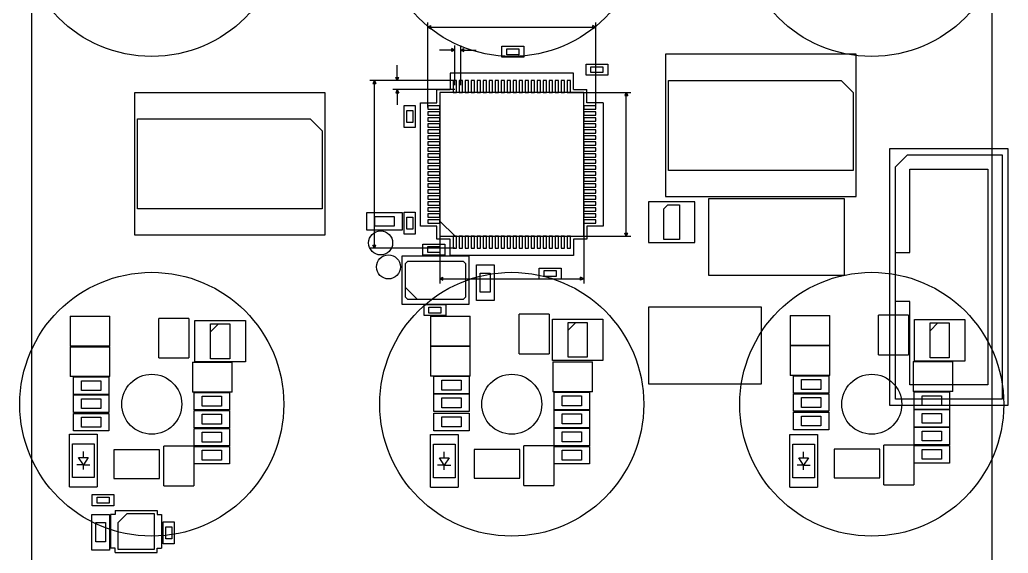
# Model space of a CAD drawing. Header units: metres. Extents: x 69 to 151, y -171 to -29.
# Drawn here: x 69 to 151.4, y -132.4 to -87.9 of the extents above; entities that cross this region are included whole.
import ezdxf

# ---------------------------------------------------------------- set-up
doc = ezdxf.new("R2010")
doc.units = ezdxf.units.M

msp = doc.modelspace()

# ---------------------------------------------------------------- linework, layer by layer
at = {"layer": 'BFab', "color": 6}
for centre, radius in [((80, -80), 11), ((110, -80), 11), ((140, -80), 11), ((80, -120), 11), ((110, -120), 11), ((140, -120), 11), ((80, -120), 2.5), ((110, -120), 2.5), ((140, -120), 2.5)]:
    msp.add_circle(centre, radius, dxfattribs=at)
at = {"layer": 'Cmts', "color": 1}
for p, q in [((103.0023, -95.25), (103.0023, -88.1763)), ((103.0023, -88.5573), (103.2563, -88.4303)), ((103.0023, -88.5573), (116.9977, -88.5573)), ((103.0023, -88.5573), (103.2563, -88.6843)), ((103.2563, -88.6843), (103.2563, -88.4303)), ((116.9977, -88.5573), (116.7437, -88.4303)), ((116.7437, -88.6843), (116.7437, -88.4303)), ((116.9977, -88.5573), (116.7437, -88.6843)), ((116.9977, -95.25), (116.9977, -88.1763)), ((105.25, -90.4623), (103.98, -90.4623)), ((105.25, -90.4623), (104.996, -90.3353)), ((104.996, -90.5893), (104.996, -90.3353)), ((105.25, -90.4623), (104.996, -90.5893)), ((105.25, -93.3833), (105.25, -90.0813)), ((105.75, -93.3833), (105.75, -90.0813)), ((105.75, -90.4623), (106.004, -90.3353)), ((105.75, -90.4623), (106.004, -90.5893)), ((105.75, -90.4623), (107.02, -90.4623)), ((106.004, -90.5893), (106.004, -90.3353)), ((100.4623, -93.0023), (100.4623, -91.7323)), ((105.25, -93.0023), (98.1763, -93.0023)), ((98.5573, -93.0023), (98.4303, -93.2563)), ((98.5573, -106.9977), (98.5573, -93.0023)), ((98.5573, -93.0023), (98.6843, -93.2563)), ((105.25, -93.0023), (100.0813, -93.0023)), ((100.4623, -93.0023), (100.3353, -92.7483)), ((100.3353, -92.7483), (100.5893, -92.7483)), ((100.4623, -93.0023), (100.5893, -92.7483)), ((98.4303, -93.2563), (98.6843, -93.2563)), ((105.25, -93.7643), (100.0813, -93.7643)), ((100.4623, -93.7643), (100.3353, -94.0183)), ((100.4623, -93.7643), (100.4623, -95.0343)), ((100.4623, -93.7643), (100.5893, -94.0183)), ((100.3353, -94.0183), (100.5893, -94.0183)), ((114.75, -94.0056), (119.9187, -94.0056)), ((119.5377, -94.0056), (119.4107, -94.2596)), ((119.4107, -94.2596), (119.6647, -94.2596)), ((119.5377, -105.9944), (119.5377, -94.0056)), ((119.5377, -94.0056), (119.6647, -94.2596)), ((104.0056, -104.75), (104.0056, -109.9187)), ((115.9944, -104.75), (115.9944, -109.9187)), ((114.75, -105.9944), (119.9187, -105.9944)), ((119.4107, -105.7404), (119.6647, -105.7404)), ((119.5377, -105.9944), (119.4107, -105.7404)), ((119.5377, -105.9944), (119.6647, -105.7404)), ((105.25, -106.9977), (98.1763, -106.9977)), ((98.4303, -106.7437), (98.6843, -106.7437)), ((98.5573, -106.9977), (98.4303, -106.7437)), ((98.5573, -106.9977), (98.6843, -106.7437)), ((104.0056, -109.5377), (104.2596, -109.4107)), ((104.0056, -109.5377), (104.2596, -109.6647)), ((104.0056, -109.5377), (115.9944, -109.5377)), ((104.2596, -109.6647), (104.2596, -109.4107)), ((115.7404, -109.6647), (115.7404, -109.4107)), ((115.9944, -109.5377), (115.7404, -109.4107)), ((115.9944, -109.5377), (115.7404, -109.6647))]:
    msp.add_line(p, q, dxfattribs=at)
at = {"layer": 'Edge', "color": 2}
for p, q in [((70, -169), (70, -31.0071)), ((150, -31.01), (150, -168.99))]:
    msp.add_line(p, q, dxfattribs=at)
at = {"layer": 'FCrtYd', "color": 7}
for p, q in [((109.18, -91.06), (109.18, -90.14)), ((109.18, -90.14), (111, -90.14)), ((111, -90.14), (111, -91.06)), ((111, -91.06), (109.18, -91.06)), ((138.7, -90.82), (122.8, -90.82)), ((122.8, -90.82), (122.8, -102.68)), ((138.7, -102.68), (138.7, -90.82)), ((116.19, -92.56), (116.19, -91.64)), ((116.19, -91.64), (118.01, -91.64)), ((118.01, -91.64), (118.01, -92.56)), ((115.1437, -92.3927), (104.8563, -92.3927)), ((104.8563, -92.3927), (104.8563, -93.7516)), ((115.1437, -93.7516), (115.1437, -92.3927)), ((118.01, -92.56), (116.19, -92.56)), ((103.7516, -93.7516), (104.8563, -93.7516)), ((103.7516, -94.8563), (103.7516, -93.7516)), ((115.1437, -93.7516), (116.2484, -93.7516)), ((116.2484, -94.8563), (116.2484, -93.7516)), ((78.55, -94.02), (78.55, -105.88)), ((94.45, -94.02), (78.55, -94.02)), ((94.45, -105.88), (94.45, -94.02)), ((101.04, -95.09), (101.96, -95.09)), ((101.04, -96.91), (101.04, -95.09)), ((101.96, -95.09), (101.96, -96.91)), ((102.3927, -94.8563), (103.7516, -94.8563)), ((102.3927, -105.1437), (102.3927, -94.8563)), ((117.6073, -94.8563), (116.2484, -94.8563)), ((117.6073, -94.8563), (117.6073, -105.1437)), ((101.96, -96.91), (101.04, -96.91)), ((141.4725, -98.71), (141.4725, -120.07)), ((151.3725, -98.71), (141.4725, -98.71)), ((151.3725, -120.07), (151.3725, -98.71)), ((122.8, -102.68), (138.7, -102.68)), ((126.385, -102.875), (126.385, -109.225)), ((137.715, -102.875), (126.385, -102.875)), ((137.715, -109.225), (137.715, -102.875)), ((125.245, -103.125), (121.405, -103.125)), ((121.405, -103.125), (121.405, -106.525)), ((125.245, -106.525), (125.245, -103.125)), ((97.92, -104.02), (100.88, -104.02)), ((97.92, -105.48), (97.92, -104.02)), ((100.88, -104.02), (100.88, -105.48)), ((101.04, -103.99), (101.96, -103.99)), ((101.04, -105.81), (101.04, -103.99)), ((101.96, -103.99), (101.96, -105.81)), ((103.7516, -105.1437), (102.3927, -105.1437)), ((103.7516, -106.2484), (103.7516, -105.1437)), ((117.6073, -105.1437), (116.2484, -105.1437)), ((116.2484, -105.1437), (116.2484, -106.2484)), ((78.55, -105.88), (94.45, -105.88)), ((100.88, -105.48), (97.92, -105.48)), ((101.96, -105.81), (101.04, -105.81)), ((104.8563, -106.2484), (103.7516, -106.2484)), ((104.8563, -107.6073), (104.8563, -106.2484)), ((115.1437, -106.2484), (115.1437, -107.6073)), ((116.2484, -106.2484), (115.1437, -106.2484)), ((102.59, -107.56), (102.59, -106.64)), ((102.59, -106.64), (104.41, -106.64)), ((104.41, -106.64), (104.41, -107.56)), ((121.405, -106.525), (125.245, -106.525)), ((100.85, -107.6625), (100.85, -111.6625)), ((106.45, -107.6625), (100.85, -107.6625)), ((104.41, -107.56), (102.59, -107.56)), ((115.1437, -107.6073), (104.8563, -107.6073)), ((106.45, -111.6625), (106.45, -107.6625)), ((107.06, -108.38), (108.52, -108.38)), ((107.06, -111.34), (107.06, -108.38)), ((108.52, -108.38), (108.52, -111.34)), ((112.29, -109.56), (112.29, -108.64)), ((112.29, -108.64), (114.11, -108.64)), ((114.11, -108.64), (114.11, -109.56)), ((126.385, -109.225), (137.715, -109.225)), ((114.11, -109.56), (112.29, -109.56)), ((100.85, -111.6625), (106.45, -111.6625)), ((102.69, -111.69), (104.51, -111.69)), ((102.69, -112.61), (102.69, -111.69)), ((104.51, -111.69), (104.51, -112.61)), ((108.52, -111.34), (107.06, -111.34)), ((130.8, -111.91), (121.4, -111.91)), ((121.4, -111.91), (121.4, -118.31)), ((130.8, -118.31), (130.8, -111.91)), ((73.2, -112.65), (76.5, -112.65)), ((73.2, -112.65), (73.2, -115.15)), ((76.5, -115.15), (76.5, -112.65)), ((80.58, -116.14), (80.58, -112.84)), ((83.08, -112.84), (80.58, -112.84)), ((83.08, -112.84), (83.08, -116.14)), ((104.51, -112.61), (102.69, -112.61)), ((103.225, -112.65), (106.525, -112.65)), ((103.225, -112.65), (103.225, -115.15)), ((106.525, -115.15), (106.525, -112.65)), ((110.61, -115.785), (110.61, -112.485)), ((113.11, -112.485), (110.61, -112.485)), ((113.11, -112.485), (113.11, -115.785)), ((133.2, -112.6), (136.5, -112.6)), ((133.2, -112.6), (133.2, -115.1)), ((136.5, -115.1), (136.5, -112.6)), ((140.56, -115.88), (140.56, -112.58)), ((143.06, -112.58), (140.56, -112.58)), ((143.06, -112.58), (143.06, -115.88)), ((83.6, -116.475), (83.6, -113.025)), ((83.6, -113.025), (87.8, -113.025)), ((87.8, -113.025), (87.8, -116.475)), ((113.39, -116.345), (113.39, -112.895)), ((113.39, -112.895), (117.59, -112.895)), ((117.59, -112.895), (117.59, -116.345)), ((143.56, -116.395), (143.56, -112.945)), ((143.56, -112.945), (147.76, -112.945)), ((147.76, -112.945), (147.76, -116.395)), ((76.5, -115.15), (73.2, -115.15)), ((73.2, -115.2), (76.5, -115.2)), ((73.2, -115.2), (73.2, -117.7)), ((76.5, -117.7), (76.5, -115.2)), ((106.525, -115.15), (103.225, -115.15)), ((103.225, -115.15), (103.225, -117.65)), ((103.225, -115.15), (106.525, -115.15)), ((106.525, -117.65), (106.525, -115.15)), ((133.2, -115.1), (133.2, -117.6)), ((133.2, -115.1), (136.5, -115.1)), ((136.5, -115.1), (133.2, -115.1)), ((136.5, -117.6), (136.5, -115.1)), ((80.58, -116.14), (83.08, -116.14)), ((110.61, -115.785), (113.11, -115.785)), ((140.56, -115.88), (143.06, -115.88)), ((83.4, -116.5), (86.7, -116.5)), ((83.4, -116.5), (83.4, -119)), ((87.8, -116.475), (83.6, -116.475)), ((86.7, -119), (86.7, -116.5)), ((117.59, -116.345), (113.39, -116.345)), ((113.425, -116.475), (113.425, -118.975)), ((113.425, -116.475), (116.725, -116.475)), ((116.725, -118.975), (116.725, -116.475)), ((143.45, -116.425), (143.45, -118.925)), ((143.45, -116.425), (146.75, -116.425)), ((147.76, -116.395), (143.56, -116.395)), ((146.75, -118.925), (146.75, -116.425)), ((76.5, -117.7), (73.2, -117.7)), ((73.47, -119.18), (73.47, -117.72)), ((73.47, -117.72), (76.43, -117.72)), ((76.43, -117.72), (76.43, -119.18)), ((106.525, -117.65), (103.225, -117.65)), ((103.495, -117.67), (106.455, -117.67)), ((103.495, -119.13), (103.495, -117.67)), ((106.455, -117.67), (106.455, -119.13)), ((136.5, -117.6), (133.2, -117.6)), ((133.47, -117.62), (136.43, -117.62)), ((133.47, -119.08), (133.47, -117.62)), ((136.43, -117.62), (136.43, -119.08)), ((121.4, -118.31), (130.8, -118.31)), ((76.43, -119.18), (73.47, -119.18)), ((73.47, -119.22), (76.43, -119.22)), ((73.47, -120.68), (73.47, -119.22)), ((76.43, -119.22), (76.43, -120.68)), ((86.7, -119), (83.4, -119)), ((83.52, -120.48), (83.52, -119.02)), ((83.52, -119.02), (86.48, -119.02)), ((86.48, -119.02), (86.48, -120.48)), ((106.455, -119.13), (103.495, -119.13)), ((103.495, -119.145), (106.455, -119.145)), ((103.495, -120.605), (103.495, -119.145)), ((106.455, -119.145), (106.455, -120.605)), ((116.725, -118.975), (113.425, -118.975)), ((113.52, -118.995), (116.48, -118.995)), ((113.52, -120.455), (113.52, -118.995)), ((116.48, -118.995), (116.48, -120.455)), ((136.43, -119.08), (133.47, -119.08)), ((133.47, -119.12), (136.43, -119.12)), ((133.47, -120.58), (133.47, -119.12)), ((136.43, -119.12), (136.43, -120.58)), ((146.75, -118.925), (143.45, -118.925)), ((143.52, -118.97), (146.48, -118.97)), ((143.52, -120.43), (143.52, -118.97)), ((146.48, -118.97), (146.48, -120.43)), ((141.4725, -120.07), (151.3725, -120.07)), ((76.43, -120.68), (73.47, -120.68)), ((73.47, -120.77), (76.43, -120.77)), ((73.47, -122.23), (73.47, -120.77)), ((76.43, -120.77), (76.43, -122.23)), ((86.48, -120.48), (83.52, -120.48)), ((83.52, -120.52), (86.48, -120.52)), ((83.52, -121.98), (83.52, -120.52)), ((86.48, -120.52), (86.48, -121.98)), ((106.455, -120.605), (103.495, -120.605)), ((103.495, -120.745), (106.455, -120.745)), ((103.495, -122.205), (103.495, -120.745)), ((106.455, -120.745), (106.455, -122.205)), ((116.48, -120.455), (113.52, -120.455)), ((113.52, -120.495), (116.48, -120.495)), ((113.52, -121.955), (113.52, -120.495)), ((116.48, -120.495), (116.48, -121.955)), ((136.43, -120.58), (133.47, -120.58)), ((133.47, -120.67), (136.43, -120.67)), ((133.47, -122.13), (133.47, -120.67)), ((136.43, -120.67), (136.43, -122.13)), ((146.48, -120.43), (143.52, -120.43)), ((143.52, -120.445), (146.48, -120.445)), ((143.52, -121.905), (143.52, -120.445)), ((146.48, -120.445), (146.48, -121.905)), ((146.48, -121.905), (143.52, -121.905)), ((73.15, -122.5), (75.45, -122.5)), ((73.15, -126.9), (73.15, -122.5)), ((76.43, -122.23), (73.47, -122.23)), ((75.45, -122.5), (75.45, -126.9)), ((86.48, -121.98), (83.52, -121.98)), ((83.52, -123.48), (83.52, -122.02)), ((83.52, -122.02), (86.48, -122.02)), ((86.48, -122.02), (86.48, -123.48)), ((103.225, -122.525), (105.525, -122.525)), ((103.225, -126.925), (103.225, -122.525)), ((106.455, -122.205), (103.495, -122.205)), ((105.525, -122.525), (105.525, -126.925)), ((116.48, -121.955), (113.52, -121.955)), ((113.52, -123.455), (113.52, -121.995)), ((113.52, -121.995), (116.48, -121.995)), ((116.48, -121.995), (116.48, -123.455)), ((133.175, -126.925), (133.175, -122.525)), ((133.175, -122.525), (135.475, -122.525)), ((136.43, -122.13), (133.47, -122.13)), ((135.475, -122.525), (135.475, -126.925)), ((143.52, -121.92), (146.48, -121.92)), ((143.52, -123.38), (143.52, -121.92)), ((146.48, -121.92), (146.48, -123.38)), ((81, -126.8), (81, -123.5)), ((83.5, -123.5), (81, -123.5)), ((83.5, -123.5), (83.5, -126.8)), ((86.48, -123.48), (83.52, -123.48)), ((83.52, -123.52), (86.48, -123.52)), ((83.52, -124.98), (83.52, -123.52)), ((86.48, -123.52), (86.48, -124.98)), ((113.5, -123.475), (111, -123.475)), ((111, -126.775), (111, -123.475)), ((113.5, -123.475), (113.5, -126.775)), ((116.48, -123.455), (113.52, -123.455)), ((113.52, -124.98), (113.52, -123.52)), ((113.52, -123.52), (116.48, -123.52)), ((116.48, -123.52), (116.48, -124.98)), ((143.5, -123.425), (141, -123.425)), ((141, -126.725), (141, -123.425)), ((143.5, -123.425), (143.5, -126.725)), ((146.48, -123.38), (143.52, -123.38)), ((143.52, -123.445), (146.48, -123.445)), ((143.52, -124.905), (143.52, -123.445)), ((146.48, -123.445), (146.48, -124.905)), ((76.85, -123.8), (76.85, -126.2)), ((80.45, -123.8), (76.85, -123.8)), ((80.65, -123.8), (80.45, -123.8)), ((80.65, -126.2), (80.65, -123.8)), ((110.475, -123.775), (106.875, -123.775)), ((106.875, -123.775), (106.875, -126.175)), ((110.675, -123.775), (110.475, -123.775)), ((110.675, -126.175), (110.675, -123.775)), ((136.875, -123.75), (136.875, -126.15)), ((140.475, -123.75), (136.875, -123.75)), ((140.675, -123.75), (140.475, -123.75)), ((140.675, -126.15), (140.675, -123.75)), ((86.48, -124.98), (83.52, -124.98)), ((116.48, -124.98), (113.52, -124.98)), ((146.48, -124.905), (143.52, -124.905)), ((76.85, -126.2), (80.65, -126.2)), ((81, -126.8), (83.5, -126.8)), ((106.875, -126.175), (110.675, -126.175)), ((111, -126.775), (113.5, -126.775)), ((136.875, -126.15), (140.675, -126.15)), ((141, -126.725), (143.5, -126.725)), ((73.15, -126.9), (75.45, -126.9)), ((75.0275, -128.46), (75.0275, -127.54)), ((75.0275, -127.54), (76.8475, -127.54)), ((76.8475, -127.54), (76.8475, -128.46)), ((103.225, -126.925), (105.525, -126.925)), ((133.175, -126.925), (135.475, -126.925)), ((76.8475, -128.46), (75.0275, -128.46)), ((75.0075, -129.195), (76.4675, -129.195)), ((75.0075, -132.155), (75.0075, -129.195)), ((76.4675, -129.195), (76.4675, -132.155)), ((76.9375, -129.2), (76.5575, -129.2)), ((76.5575, -129.2), (76.5575, -132)), ((76.9375, -128.85), (80.4375, -128.85)), ((76.9375, -128.85), (76.9375, -129.2)), ((80.4375, -128.85), (80.4375, -129.2)), ((80.4375, -129.2), (80.8175, -129.2)), ((80.8175, -129.2), (80.8175, -132)), ((80.9525, -129.815), (81.8725, -129.815)), ((80.9525, -131.635), (80.9525, -129.815)), ((81.8725, -129.815), (81.8725, -131.635)), ((81.8725, -131.635), (80.9525, -131.635)), ((76.4675, -132.155), (75.0075, -132.155)), ((76.9375, -132), (76.5575, -132)), ((76.9375, -132.35), (76.9375, -132)), ((76.9375, -132.35), (80.4375, -132.35)), ((80.4375, -132.35), (80.4375, -132)), ((80.4375, -132), (80.8175, -132))]:
    msp.add_line(p, q, dxfattribs=at)
for centre in [(99.075, -106.55), (99.725, -108.55)]:
    msp.add_circle(centre, 1, dxfattribs=at)
at = {"layer": 'FFab', "color": 5}
for p, q in [((109.59, -90.85), (109.59, -90.35)), ((109.59, -90.35), (110.59, -90.35)), ((110.59, -90.35), (110.59, -90.85)), ((110.59, -90.85), (109.59, -90.85)), ((116.6, -91.85), (117.6, -91.85)), ((116.6, -92.35), (116.6, -91.85)), ((117.6, -91.85), (117.6, -92.35)), ((105.3897, -93.0023), (105.1103, -93.0023)), ((105.1103, -93.0023), (105.1103, -94.0056)), ((105.3897, -94.0056), (105.3897, -93.0023)), ((105.6103, -93.0023), (105.6103, -94.0056)), ((105.8897, -93.0023), (105.6103, -93.0023)), ((105.8897, -94.0056), (105.8897, -93.0023)), ((106.1103, -93.0023), (106.1103, -94.0056)), ((106.3897, -93.0023), (106.1103, -93.0023)), ((106.3897, -94.0056), (106.3897, -93.0023)), ((106.6103, -93.0023), (106.6103, -94.0056)), ((106.8897, -93.0023), (106.6103, -93.0023)), ((106.8897, -94.0056), (106.8897, -93.0023)), ((107.3897, -93.0023), (107.1103, -93.0023)), ((107.1103, -93.0023), (107.1103, -94.0056)), ((107.3897, -94.0056), (107.3897, -93.0023)), ((107.8897, -93.0023), (107.6103, -93.0023)), ((107.6103, -93.0023), (107.6103, -94.0056)), ((107.8897, -94.0056), (107.8897, -93.0023)), ((108.1103, -93.0023), (108.1103, -94.0056)), ((108.3897, -93.0023), (108.1103, -93.0023)), ((108.3897, -94.0056), (108.3897, -93.0023)), ((108.8897, -93.0023), (108.6103, -93.0023)), ((108.6103, -93.0023), (108.6103, -94.0056)), ((108.8897, -94.0056), (108.8897, -93.0023)), ((109.1103, -93.0023), (109.1103, -94.0056)), ((109.3897, -93.0023), (109.1103, -93.0023)), ((109.3897, -94.0056), (109.3897, -93.0023)), ((109.8897, -93.0023), (109.6103, -93.0023)), ((109.6103, -93.0023), (109.6103, -94.0056)), ((109.8897, -94.0056), (109.8897, -93.0023)), ((110.1103, -93.0023), (110.1103, -94.0056)), ((110.3897, -93.0023), (110.1103, -93.0023)), ((110.3897, -94.0056), (110.3897, -93.0023)), ((110.8897, -93.0023), (110.6103, -93.0023)), ((110.6103, -93.0023), (110.6103, -94.0056)), ((110.8897, -94.0056), (110.8897, -93.0023)), ((111.3897, -93.0023), (111.1103, -93.0023)), ((111.1103, -93.0023), (111.1103, -94.0056)), ((111.3897, -94.0056), (111.3897, -93.0023)), ((111.8897, -93.0023), (111.6103, -93.0023)), ((111.6103, -93.0023), (111.6103, -94.0056)), ((111.8897, -94.0056), (111.8897, -93.0023)), ((112.3897, -93.0023), (112.1103, -93.0023)), ((112.1103, -93.0023), (112.1103, -94.0056)), ((112.3897, -94.0056), (112.3897, -93.0023)), ((112.8897, -93.0023), (112.6103, -93.0023)), ((112.6103, -93.0023), (112.6103, -94.0056)), ((112.8897, -94.0056), (112.8897, -93.0023)), ((113.1103, -93.0023), (113.1103, -94.0056)), ((113.3897, -93.0023), (113.1103, -93.0023)), ((113.3897, -94.0056), (113.3897, -93.0023)), ((113.6103, -93.0023), (113.6103, -94.0056)), ((113.8897, -93.0023), (113.6103, -93.0023)), ((113.8897, -94.0056), (113.8897, -93.0023)), ((114.1103, -93.0023), (114.1103, -94.0056)), ((114.3897, -93.0023), (114.1103, -93.0023)), ((114.3897, -94.0056), (114.3897, -93.0023)), ((114.8897, -93.0023), (114.6103, -93.0023)), ((114.6103, -93.0023), (114.6103, -94.0056)), ((114.8897, -94.0056), (114.8897, -93.0023)), ((117.6, -92.35), (116.6, -92.35)), ((123.05, -93), (137.45, -93)), ((123.05, -100.5), (123.05, -93)), ((137.45, -93), (138.45, -94)), ((104.0056, -94.0056), (104.0056, -105.9944)), ((115.9944, -94.0056), (104.0056, -94.0056)), ((105.1103, -94.0056), (105.3897, -94.0056)), ((105.6103, -94.0056), (105.8897, -94.0056)), ((106.1103, -94.0056), (106.3897, -94.0056)), ((106.6103, -94.0056), (106.8897, -94.0056)), ((107.1103, -94.0056), (107.3897, -94.0056)), ((107.6103, -94.0056), (107.8897, -94.0056)), ((108.1103, -94.0056), (108.3897, -94.0056)), ((108.6103, -94.0056), (108.8897, -94.0056)), ((109.1103, -94.0056), (109.3897, -94.0056)), ((109.6103, -94.0056), (109.8897, -94.0056)), ((110.1103, -94.0056), (110.3897, -94.0056)), ((110.6103, -94.0056), (110.8897, -94.0056)), ((111.1103, -94.0056), (111.3897, -94.0056)), ((111.6103, -94.0056), (111.8897, -94.0056)), ((112.1103, -94.0056), (112.3897, -94.0056)), ((112.6103, -94.0056), (112.8897, -94.0056)), ((113.1103, -94.0056), (113.3897, -94.0056)), ((113.6103, -94.0056), (113.8897, -94.0056)), ((114.1103, -94.0056), (114.3897, -94.0056)), ((114.6103, -94.0056), (114.8897, -94.0056)), ((115.9944, -105.9944), (115.9944, -94.0056)), ((138.45, -94), (138.45, -100.5)), ((101.25, -95.5), (101.75, -95.5)), ((101.25, -96.5), (101.25, -95.5)), ((101.75, -95.5), (101.75, -96.5)), ((103.0023, -95.1103), (103.0023, -95.3897)), ((104.0056, -95.1103), (103.0023, -95.1103)), ((103.0023, -95.3897), (104.0056, -95.3897)), ((104.0056, -95.3897), (104.0056, -95.1103)), ((116.9977, -95.1103), (115.9944, -95.1103)), ((115.9944, -95.1103), (115.9944, -95.3897)), ((115.9944, -95.3897), (116.9977, -95.3897)), ((116.9977, -95.3897), (116.9977, -95.1103)), ((78.8, -96.2), (93.2, -96.2)), ((78.8, -103.7), (78.8, -96.2)), ((93.2, -96.2), (94.2, -97.2)), ((103.0023, -95.6103), (103.0023, -95.8897)), ((104.0056, -95.6103), (103.0023, -95.6103)), ((103.0023, -95.8897), (104.0056, -95.8897)), ((103.0023, -96.1103), (103.0023, -96.3897)), ((104.0056, -96.1103), (103.0023, -96.1103)), ((104.0056, -95.8897), (104.0056, -95.6103)), ((104.0056, -96.3897), (104.0056, -96.1103)), ((116.9977, -95.6103), (115.9944, -95.6103)), ((115.9944, -95.6103), (115.9944, -95.8897)), ((115.9944, -95.8897), (116.9977, -95.8897)), ((116.9977, -96.1103), (115.9944, -96.1103)), ((115.9944, -96.1103), (115.9944, -96.3897)), ((116.9977, -95.8897), (116.9977, -95.6103)), ((116.9977, -96.3897), (116.9977, -96.1103)), ((101.75, -96.5), (101.25, -96.5)), ((103.0023, -96.3897), (104.0056, -96.3897)), ((104.0056, -96.6103), (103.0023, -96.6103)), ((103.0023, -96.6103), (103.0023, -96.8897)), ((103.0023, -96.8897), (104.0056, -96.8897)), ((104.0056, -97.1103), (103.0023, -97.1103)), ((103.0023, -97.1103), (103.0023, -97.3897)), ((104.0056, -96.8897), (104.0056, -96.6103)), ((104.0056, -97.3897), (104.0056, -97.1103)), ((115.9944, -96.3897), (116.9977, -96.3897)), ((115.9944, -96.6103), (115.9944, -96.8897)), ((116.9977, -96.6103), (115.9944, -96.6103)), ((115.9944, -96.8897), (116.9977, -96.8897)), ((115.9944, -97.1103), (115.9944, -97.3897)), ((116.9977, -97.1103), (115.9944, -97.1103)), ((116.9977, -96.8897), (116.9977, -96.6103)), ((116.9977, -97.3897), (116.9977, -97.1103)), ((94.2, -97.2), (94.2, -103.7)), ((103.0023, -97.3897), (104.0056, -97.3897)), ((103.0023, -97.6103), (103.0023, -97.8897)), ((104.0056, -97.6103), (103.0023, -97.6103)), ((103.0023, -97.8897), (104.0056, -97.8897)), ((104.0056, -97.8897), (104.0056, -97.6103)), ((115.9944, -97.3897), (116.9977, -97.3897)), ((116.9977, -97.6103), (115.9944, -97.6103)), ((115.9944, -97.6103), (115.9944, -97.8897)), ((115.9944, -97.8897), (116.9977, -97.8897)), ((116.9977, -97.8897), (116.9977, -97.6103)), ((104.0056, -98.1103), (103.0023, -98.1103)), ((103.0023, -98.1103), (103.0023, -98.3897)), ((103.0023, -98.3897), (104.0056, -98.3897)), ((104.0056, -98.6103), (103.0023, -98.6103)), ((103.0023, -98.6103), (103.0023, -98.8897)), ((104.0056, -98.3897), (104.0056, -98.1103)), ((104.0056, -98.8897), (104.0056, -98.6103)), ((115.9944, -98.1103), (115.9944, -98.3897)), ((116.9977, -98.1103), (115.9944, -98.1103)), ((115.9944, -98.3897), (116.9977, -98.3897)), ((116.9977, -98.6103), (115.9944, -98.6103)), ((115.9944, -98.6103), (115.9944, -98.8897)), ((116.9977, -98.3897), (116.9977, -98.1103)), ((116.9977, -98.8897), (116.9977, -98.6103)), ((103.0023, -98.8897), (104.0056, -98.8897)), ((103.0023, -99.1103), (103.0023, -99.3897)), ((104.0056, -99.1103), (103.0023, -99.1103)), ((103.0023, -99.3897), (104.0056, -99.3897)), ((104.0056, -99.6103), (103.0023, -99.6103)), ((103.0023, -99.6103), (103.0023, -99.8897)), ((104.0056, -99.3897), (104.0056, -99.1103)), ((104.0056, -99.8897), (104.0056, -99.6103)), ((115.9944, -98.8897), (116.9977, -98.8897)), ((116.9977, -99.1103), (115.9944, -99.1103)), ((115.9944, -99.1103), (115.9944, -99.3897)), ((115.9944, -99.3897), (116.9977, -99.3897)), ((115.9944, -99.6103), (115.9944, -99.8897)), ((116.9977, -99.6103), (115.9944, -99.6103)), ((116.9977, -99.3897), (116.9977, -99.1103)), ((116.9977, -99.8897), (116.9977, -99.6103)), ((141.9725, -100.21), (142.9725, -99.21)), ((142.9725, -99.21), (150.8725, -99.21)), ((150.8725, -99.21), (150.8725, -119.57)), ((103.0023, -99.8897), (104.0056, -99.8897)), ((103.0023, -100.1103), (103.0023, -100.3897)), ((104.0056, -100.1103), (103.0023, -100.1103)), ((103.0023, -100.3897), (104.0056, -100.3897)), ((104.0056, -100.3897), (104.0056, -100.1103)), ((115.9944, -99.8897), (116.9977, -99.8897)), ((115.9944, -100.1103), (115.9944, -100.3897)), ((116.9977, -100.1103), (115.9944, -100.1103)), ((115.9944, -100.3897), (116.9977, -100.3897)), ((116.9977, -100.3897), (116.9977, -100.1103)), ((141.9725, -119.57), (141.9725, -100.21)), ((143.1725, -100.4), (149.6725, -100.4)), ((143.1725, -107.34), (143.1725, -100.4)), ((149.6725, -100.4), (149.6725, -118.38)), ((104.0056, -100.6103), (103.0023, -100.6103)), ((103.0023, -100.6103), (103.0023, -100.8897)), ((103.0023, -100.8897), (104.0056, -100.8897)), ((104.0056, -101.1103), (103.0023, -101.1103)), ((103.0023, -101.1103), (103.0023, -101.3897)), ((104.0056, -100.8897), (104.0056, -100.6103)), ((104.0056, -101.3897), (104.0056, -101.1103)), ((116.9977, -100.6103), (115.9944, -100.6103)), ((115.9944, -100.6103), (115.9944, -100.8897)), ((115.9944, -100.8897), (116.9977, -100.8897)), ((115.9944, -101.1103), (115.9944, -101.3897)), ((116.9977, -101.1103), (115.9944, -101.1103)), ((116.9977, -100.8897), (116.9977, -100.6103)), ((116.9977, -101.3897), (116.9977, -101.1103)), ((138.45, -100.5), (123.05, -100.5)), ((103.0023, -101.3897), (104.0056, -101.3897)), ((103.0023, -101.6103), (103.0023, -101.8897)), ((104.0056, -101.6103), (103.0023, -101.6103)), ((103.0023, -101.8897), (104.0056, -101.8897)), ((103.0023, -102.1103), (103.0023, -102.3897)), ((104.0056, -102.1103), (103.0023, -102.1103)), ((104.0056, -101.8897), (104.0056, -101.6103)), ((104.0056, -102.3897), (104.0056, -102.1103)), ((115.9944, -101.3897), (116.9977, -101.3897)), ((115.9944, -101.6103), (115.9944, -101.8897)), ((116.9977, -101.6103), (115.9944, -101.6103)), ((115.9944, -101.8897), (116.9977, -101.8897)), ((115.9944, -102.1103), (115.9944, -102.3897)), ((116.9977, -102.1103), (115.9944, -102.1103)), ((116.9977, -101.8897), (116.9977, -101.6103)), ((116.9977, -102.3897), (116.9977, -102.1103)), ((103.0023, -102.3897), (104.0056, -102.3897)), ((104.0056, -102.6103), (103.0023, -102.6103)), ((103.0023, -102.6103), (103.0023, -102.8897)), ((103.0023, -102.8897), (104.0056, -102.8897)), ((104.0056, -102.8897), (104.0056, -102.6103)), ((115.9944, -102.3897), (116.9977, -102.3897)), ((115.9944, -102.6103), (115.9944, -102.8897)), ((116.9977, -102.6103), (115.9944, -102.6103)), ((115.9944, -102.8897), (116.9977, -102.8897)), ((116.9977, -102.8897), (116.9977, -102.6103)), ((94.2, -103.7), (78.8, -103.7)), ((103.0023, -103.1103), (103.0023, -103.3897)), ((104.0056, -103.1103), (103.0023, -103.1103)), ((103.0023, -103.3897), (104.0056, -103.3897)), ((103.0023, -103.6103), (103.0023, -103.8897)), ((104.0056, -103.6103), (103.0023, -103.6103)), ((104.0056, -103.3897), (104.0056, -103.1103)), ((104.0056, -103.8897), (104.0056, -103.6103)), ((116.9977, -103.1103), (115.9944, -103.1103)), ((115.9944, -103.1103), (115.9944, -103.3897)), ((115.9944, -103.3897), (116.9977, -103.3897)), ((115.9944, -103.6103), (115.9944, -103.8897)), ((116.9977, -103.6103), (115.9944, -103.6103)), ((116.9977, -103.3897), (116.9977, -103.1103)), ((116.9977, -103.8897), (116.9977, -103.6103)), ((122.675, -103.7), (123, -103.375)), ((122.675, -106.275), (122.675, -103.7)), ((123, -103.375), (123.975, -103.375)), ((123.975, -103.375), (123.975, -106.275)), ((98.6, -104.3375), (100.2, -104.3375)), ((98.6, -105.1625), (98.6, -104.3375)), ((100.2, -104.3375), (100.2, -105.1625)), ((101.25, -105.4), (101.25, -104.4)), ((101.25, -104.4), (101.75, -104.4)), ((101.75, -104.4), (101.75, -105.4)), ((103.0023, -103.8897), (104.0056, -103.8897)), ((103.0023, -104.1103), (103.0023, -104.3897)), ((104.0056, -104.1103), (103.0023, -104.1103)), ((103.0023, -104.3897), (104.0056, -104.3897)), ((103.0023, -104.6103), (103.0023, -104.8897)), ((104.0056, -104.6103), (103.0023, -104.6103)), ((104.0056, -104.3897), (104.0056, -104.1103)), ((104.0056, -104.8897), (104.0056, -104.6103)), ((115.9944, -103.8897), (116.9977, -103.8897)), ((116.9977, -104.1103), (115.9944, -104.1103)), ((115.9944, -104.1103), (115.9944, -104.3897)), ((115.9944, -104.3897), (116.9977, -104.3897)), ((116.9977, -104.6103), (115.9944, -104.6103)), ((115.9944, -104.6103), (115.9944, -104.8897)), ((116.9977, -104.3897), (116.9977, -104.1103)), ((116.9977, -104.8897), (116.9977, -104.6103)), ((100.2, -105.1625), (98.6, -105.1625)), ((101.75, -105.4), (101.25, -105.4)), ((103.0023, -104.8897), (104.0056, -104.8897)), ((105.2756, -105.9944), (104.0056, -104.7244)), ((115.9944, -104.8897), (116.9977, -104.8897)), ((104.0056, -105.9944), (115.9944, -105.9944)), ((105.1103, -105.9944), (105.1103, -106.9977)), ((105.3897, -105.9944), (105.1103, -105.9944)), ((105.3897, -106.9977), (105.3897, -105.9944)), ((105.6103, -105.9944), (105.6103, -106.9977)), ((105.8897, -105.9944), (105.6103, -105.9944)), ((105.8897, -106.9977), (105.8897, -105.9944)), ((106.1103, -105.9944), (106.1103, -106.9977)), ((106.3897, -105.9944), (106.1103, -105.9944)), ((106.3897, -106.9977), (106.3897, -105.9944)), ((106.6103, -105.9944), (106.6103, -106.9977)), ((106.8897, -105.9944), (106.6103, -105.9944)), ((106.8897, -106.9977), (106.8897, -105.9944)), ((107.1103, -105.9944), (107.1103, -106.9977)), ((107.3897, -105.9944), (107.1103, -105.9944)), ((107.3897, -106.9977), (107.3897, -105.9944)), ((107.6103, -105.9944), (107.6103, -106.9977)), ((107.8897, -105.9944), (107.6103, -105.9944)), ((107.8897, -106.9977), (107.8897, -105.9944)), ((108.3897, -105.9944), (108.1103, -105.9944)), ((108.1103, -105.9944), (108.1103, -106.9977)), ((108.3897, -106.9977), (108.3897, -105.9944)), ((108.6103, -105.9944), (108.6103, -106.9977)), ((108.8897, -105.9944), (108.6103, -105.9944)), ((108.8897, -106.9977), (108.8897, -105.9944)), ((109.3897, -105.9944), (109.1103, -105.9944)), ((109.1103, -105.9944), (109.1103, -106.9977)), ((109.3897, -106.9977), (109.3897, -105.9944)), ((109.6103, -105.9944), (109.6103, -106.9977)), ((109.8897, -105.9944), (109.6103, -105.9944)), ((109.8897, -106.9977), (109.8897, -105.9944)), ((110.1103, -105.9944), (110.1103, -106.9977)), ((110.3897, -105.9944), (110.1103, -105.9944)), ((110.3897, -106.9977), (110.3897, -105.9944)), ((110.6103, -105.9944), (110.6103, -106.9977)), ((110.8897, -105.9944), (110.6103, -105.9944)), ((110.8897, -106.9977), (110.8897, -105.9944)), ((111.1103, -105.9944), (111.1103, -106.9977)), ((111.3897, -105.9944), (111.1103, -105.9944)), ((111.3897, -106.9977), (111.3897, -105.9944)), ((111.6103, -105.9944), (111.6103, -106.9977)), ((111.8897, -105.9944), (111.6103, -105.9944)), ((111.8897, -106.9977), (111.8897, -105.9944)), ((112.1103, -105.9944), (112.1103, -106.9977)), ((112.3897, -105.9944), (112.1103, -105.9944)), ((112.3897, -106.9977), (112.3897, -105.9944)), ((112.6103, -105.9944), (112.6103, -106.9977)), ((112.8897, -105.9944), (112.6103, -105.9944)), ((112.8897, -106.9977), (112.8897, -105.9944)), ((113.3897, -105.9944), (113.1103, -105.9944)), ((113.1103, -105.9944), (113.1103, -106.9977)), ((113.3897, -106.9977), (113.3897, -105.9944)), ((113.6103, -105.9944), (113.6103, -106.9977)), ((113.8897, -105.9944), (113.6103, -105.9944)), ((113.8897, -106.9977), (113.8897, -105.9944)), ((114.1103, -105.9944), (114.1103, -106.9977)), ((114.3897, -105.9944), (114.1103, -105.9944)), ((114.3897, -106.9977), (114.3897, -105.9944)), ((114.6103, -105.9944), (114.6103, -106.9977)), ((114.8897, -105.9944), (114.6103, -105.9944)), ((114.8897, -106.9977), (114.8897, -105.9944)), ((103, -106.85), (104, -106.85)), ((103, -107.35), (103, -106.85)), ((104, -106.85), (104, -107.35)), ((105.1103, -106.9977), (105.3897, -106.9977)), ((105.6103, -106.9977), (105.8897, -106.9977)), ((106.1103, -106.9977), (106.3897, -106.9977)), ((106.6103, -106.9977), (106.8897, -106.9977)), ((107.1103, -106.9977), (107.3897, -106.9977)), ((107.6103, -106.9977), (107.8897, -106.9977)), ((108.1103, -106.9977), (108.3897, -106.9977)), ((108.6103, -106.9977), (108.8897, -106.9977)), ((109.1103, -106.9977), (109.3897, -106.9977)), ((109.6103, -106.9977), (109.8897, -106.9977)), ((110.1103, -106.9977), (110.3897, -106.9977)), ((110.6103, -106.9977), (110.8897, -106.9977)), ((111.1103, -106.9977), (111.3897, -106.9977)), ((111.6103, -106.9977), (111.8897, -106.9977)), ((112.1103, -106.9977), (112.3897, -106.9977)), ((112.6103, -106.9977), (112.8897, -106.9977)), ((113.1103, -106.9977), (113.3897, -106.9977)), ((113.6103, -106.9977), (113.8897, -106.9977)), ((114.1103, -106.9977), (114.3897, -106.9977)), ((114.6103, -106.9977), (114.8897, -106.9977)), ((123.975, -106.275), (122.675, -106.275)), ((104, -107.35), (103, -107.35)), ((141.9725, -107.34), (143.1725, -107.34)), ((101.15, -108.2625), (101.35, -108.0625)), ((101.15, -111.0625), (101.15, -108.2625)), ((101.35, -108.0625), (105.95, -108.0625)), ((105.95, -108.0625), (106.15, -108.2625)), ((106.15, -108.2625), (106.15, -111.0625)), ((107.3775, -109.06), (108.2025, -109.06)), ((107.3775, -110.66), (107.3775, -109.06)), ((108.2025, -109.06), (108.2025, -110.66)), ((112.7, -108.85), (113.7, -108.85)), ((112.7, -109.35), (112.7, -108.85)), ((113.7, -109.35), (112.7, -109.35)), ((113.7, -108.85), (113.7, -109.35)), ((101.15, -110.2625), (102.15, -111.2625)), ((101.35, -111.2625), (101.15, -111.0625)), ((106.15, -111.0625), (105.95, -111.2625)), ((108.2025, -110.66), (107.3775, -110.66)), ((105.95, -111.2625), (101.35, -111.2625)), ((103.1, -112.4), (103.1, -111.9)), ((103.1, -111.9), (104.1, -111.9)), ((104.1, -111.9), (104.1, -112.4)), ((143.1725, -111.44), (141.9725, -111.44)), ((143.1725, -111.44), (143.1725, -111.44)), ((143.1725, -118.38), (143.1725, -111.44)), ((104.1, -112.4), (103.1, -112.4)), ((84.9, -113.3), (86.5, -113.3)), ((84.9, -113.95), (85.55, -113.3)), ((84.9, -116.2), (84.9, -113.3)), ((86.5, -113.3), (86.5, -116.2)), ((114.69, -113.17), (116.29, -113.17)), ((114.69, -116.07), (114.69, -113.17)), ((114.69, -113.82), (115.34, -113.17)), ((116.29, -113.17), (116.29, -116.07)), ((144.86, -116.12), (144.86, -113.22)), ((144.86, -113.87), (145.51, -113.22)), ((144.86, -113.22), (146.46, -113.22)), ((146.46, -113.22), (146.46, -116.12)), ((116.29, -116.07), (114.69, -116.07)), ((146.46, -116.12), (144.86, -116.12)), ((86.5, -116.2), (84.9, -116.2)), ((74.15, -118.8625), (74.15, -118.0375)), ((74.15, -118.0375), (75.75, -118.0375)), ((75.75, -118.0375), (75.75, -118.8625)), ((104.175, -117.9875), (105.775, -117.9875)), ((104.175, -118.8125), (104.175, -117.9875)), ((105.775, -117.9875), (105.775, -118.8125)), ((134.15, -118.7625), (134.15, -117.9375)), ((134.15, -117.9375), (135.75, -117.9375)), ((135.75, -117.9375), (135.75, -118.7625)), ((149.6725, -118.38), (143.1725, -118.38)), ((75.75, -118.8625), (74.15, -118.8625)), ((84.2, -120.1625), (84.2, -119.3375)), ((84.2, -119.3375), (85.8, -119.3375)), ((85.8, -119.3375), (85.8, -120.1625)), ((105.775, -118.8125), (104.175, -118.8125)), ((114.2, -119.3125), (115.8, -119.3125)), ((114.2, -120.1375), (114.2, -119.3125)), ((115.8, -119.3125), (115.8, -120.1375)), ((135.75, -118.7625), (134.15, -118.7625)), ((134.15, -120.2625), (134.15, -119.4375)), ((134.15, -119.4375), (135.75, -119.4375)), ((135.75, -119.4375), (135.75, -120.2625)), ((144.2, -119.2875), (145.8, -119.2875)), ((144.2, -120.1125), (144.2, -119.2875)), ((145.8, -119.2875), (145.8, -120.1125)), ((74.15, -119.5375), (75.75, -119.5375)), ((74.15, -120.3625), (74.15, -119.5375)), ((75.75, -119.5375), (75.75, -120.3625)), ((85.8, -120.1625), (84.2, -120.1625)), ((104.175, -120.2875), (104.175, -119.4625)), ((104.175, -119.4625), (105.775, -119.4625)), ((105.775, -119.4625), (105.775, -120.2875)), ((115.8, -120.1375), (114.2, -120.1375)), ((135.75, -120.2625), (134.15, -120.2625)), ((150.8725, -119.57), (141.9725, -119.57)), ((145.8, -120.1125), (144.2, -120.1125)), ((75.75, -120.3625), (74.15, -120.3625)), ((74.15, -121.9125), (74.15, -121.0875)), ((74.15, -121.0875), (75.75, -121.0875)), ((75.75, -121.0875), (75.75, -121.9125)), ((84.2, -120.8375), (85.8, -120.8375)), ((84.2, -121.6625), (84.2, -120.8375)), ((85.8, -120.8375), (85.8, -121.6625)), ((105.775, -120.2875), (104.175, -120.2875)), ((104.175, -121.8875), (104.175, -121.0625)), ((104.175, -121.0625), (105.775, -121.0625)), ((105.775, -121.0625), (105.775, -121.8875)), ((114.2, -120.8125), (115.8, -120.8125)), ((114.2, -121.6375), (114.2, -120.8125)), ((115.8, -120.8125), (115.8, -121.6375)), ((134.15, -121.8125), (134.15, -120.9875)), ((134.15, -120.9875), (135.75, -120.9875)), ((135.75, -120.9875), (135.75, -121.8125)), ((144.2, -120.7625), (145.8, -120.7625)), ((144.2, -121.5875), (144.2, -120.7625)), ((145.8, -120.7625), (145.8, -121.5875)), ((85.8, -121.6625), (84.2, -121.6625)), ((105.775, -121.8875), (104.175, -121.8875)), ((115.8, -121.6375), (114.2, -121.6375)), ((135.75, -121.8125), (134.15, -121.8125)), ((145.8, -121.5875), (144.2, -121.5875)), ((75.75, -121.9125), (74.15, -121.9125)), ((84.2, -123.1625), (84.2, -122.3375)), ((84.2, -122.3375), (85.8, -122.3375)), ((85.8, -122.3375), (85.8, -123.1625)), ((114.2, -122.3125), (115.8, -122.3125)), ((114.2, -123.1375), (114.2, -122.3125)), ((115.8, -122.3125), (115.8, -123.1375)), ((144.2, -122.2375), (145.8, -122.2375)), ((144.2, -123.0625), (144.2, -122.2375)), ((145.8, -122.2375), (145.8, -123.0625)), ((73.4, -126.1), (73.4, -123.3)), ((73.4, -123.3), (75.2, -123.3)), ((75.2, -123.3), (75.2, -126.1)), ((85.8, -123.1625), (84.2, -123.1625)), ((103.475, -126.125), (103.475, -123.325)), ((103.475, -123.325), (105.275, -123.325)), ((105.275, -123.325), (105.275, -126.125)), ((115.8, -123.1375), (114.2, -123.1375)), ((133.425, -123.325), (135.225, -123.325)), ((133.425, -126.125), (133.425, -123.325)), ((135.225, -123.325), (135.225, -126.125)), ((145.8, -123.0625), (144.2, -123.0625)), ((74.3, -124.45), (74.3, -123.95)), ((84.2, -123.8375), (85.8, -123.8375)), ((84.2, -124.6625), (84.2, -123.8375)), ((85.8, -123.8375), (85.8, -124.6625)), ((104.375, -124.475), (104.375, -123.975)), ((114.2, -123.8375), (115.8, -123.8375)), ((114.2, -124.6625), (114.2, -123.8375)), ((115.8, -123.8375), (115.8, -124.6625)), ((134.325, -124.475), (134.325, -123.975)), ((144.2, -123.7625), (145.8, -123.7625)), ((144.2, -124.5875), (144.2, -123.7625)), ((145.8, -123.7625), (145.8, -124.5875)), ((74.3, -125.05), (73.75, -125.05)), ((74.3, -125.05), (73.9, -124.45)), ((73.9, -124.45), (74.7, -124.45)), ((74.7, -124.45), (74.3, -125.05)), ((74.3, -125.45), (74.3, -125.05)), ((74.3, -125.05), (74.85, -125.05)), ((85.8, -124.6625), (84.2, -124.6625)), ((104.375, -125.075), (103.825, -125.075)), ((104.375, -125.075), (103.975, -124.475)), ((103.975, -124.475), (104.775, -124.475)), ((104.775, -124.475), (104.375, -125.075)), ((104.375, -125.475), (104.375, -125.075)), ((104.375, -125.075), (104.925, -125.075)), ((115.8, -124.6625), (114.2, -124.6625)), ((134.325, -125.075), (133.775, -125.075)), ((134.325, -125.075), (133.925, -124.475)), ((133.925, -124.475), (134.725, -124.475)), ((134.725, -124.475), (134.325, -125.075)), ((134.325, -125.075), (134.875, -125.075)), ((134.325, -125.475), (134.325, -125.075)), ((145.8, -124.5875), (144.2, -124.5875)), ((75.2, -126.1), (73.4, -126.1)), ((105.275, -126.125), (103.475, -126.125)), ((135.225, -126.125), (133.425, -126.125)), ((75.4375, -127.75), (76.4375, -127.75)), ((75.4375, -128.25), (75.4375, -127.75)), ((76.4375, -128.25), (75.4375, -128.25)), ((76.4375, -127.75), (76.4375, -128.25)), ((77.1875, -129.85), (77.9375, -129.1)), ((77.9375, -129.1), (80.1875, -129.1)), ((80.1875, -129.1), (80.1875, -132.1)), ((75.325, -131.475), (75.325, -129.875)), ((75.325, -129.875), (76.15, -129.875)), ((76.15, -129.875), (76.15, -131.475)), ((77.1875, -132.1), (77.1875, -129.85)), ((81.1625, -131.225), (81.1625, -130.225)), ((81.1625, -130.225), (81.6625, -130.225)), ((81.6625, -130.225), (81.6625, -131.225)), ((76.15, -131.475), (75.325, -131.475)), ((81.6625, -131.225), (81.1625, -131.225)), ((80.1875, -132.1), (77.1875, -132.1))]:
    msp.add_line(p, q, dxfattribs=at)

doc.saveas('drawing.dxf')
